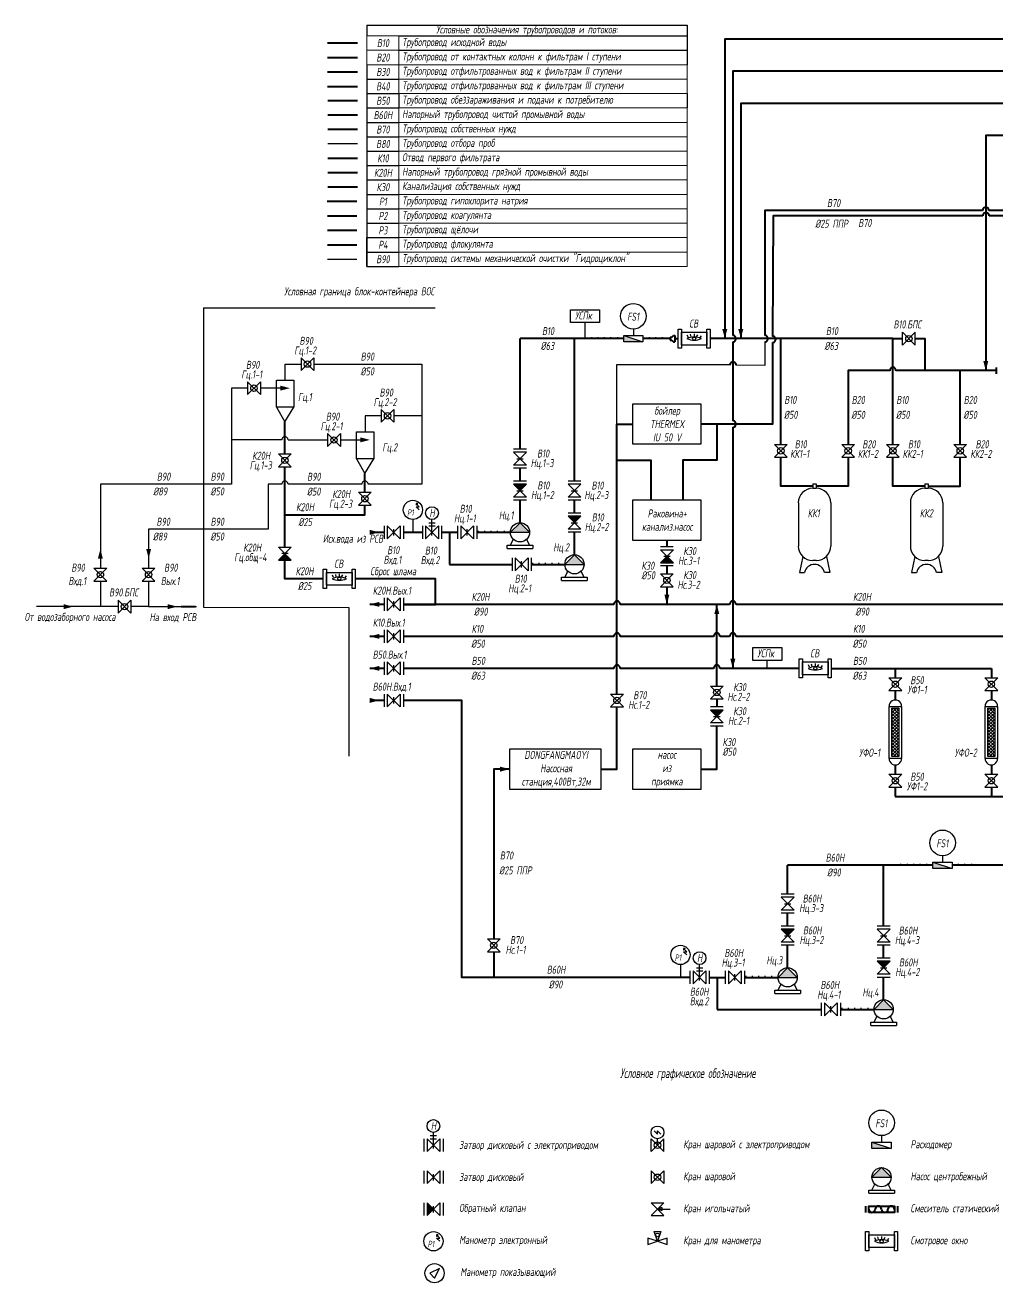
# Model space of a CAD drawing. Header units: millimetres. Extents: x 214650 to 275493, y -897 to 38388.
# Drawn here: x 214650 to 245036, y -897 to 38388 of the extents above; entities that cross this region are included whole.
import ezdxf

# ---------------------------------------------------------------- set-up
doc = ezdxf.new("R2010")
doc.units = ezdxf.units.MM
for name, color, linetype in [('1', 7, 'Continuous'), ('2', 7, 'Continuous'), ('В80', 1, 'Continuous')]:
    doc.layers.add(name, color=color, linetype=linetype)
for name, color, linetype, lineweight in [('В10', 66, 'Continuous', 40), ('В30', 136, 'Continuous', 40), ('В40', 142, 'Continuous', 40), ('В50', 180, 'Continuous', 40), ('В60Н', 140, 'Continuous', 40), ('В70', 120, 'Continuous', 40), ('К20Н', 33, 'Continuous', 40), ('К30', 54, 'Continuous', 40)]:
    doc.layers.add(name, color=color, linetype=linetype, lineweight=lineweight)
for name, color, linetype, lineweight, true_color in [('В20', 7, 'Continuous', 40, 0x0a7800), ('К10', 7, 'Continuous', 40, 0xffbe00), ('Р1', 7, 'Continuous', 40, 0x7800a0), ('Р2', 7, 'Continuous', 40, 0x961e1e), ('Р3', 7, 'Continuous', 40, 0xd2a0c8), ('Р4', 6, 'Continuous', 40, 0xff00ff)]:
    doc.layers.add(name, color=color, linetype=linetype, lineweight=lineweight, true_color=true_color)
doc.layers.add('В90', color=7, linetype='Continuous', true_color=0xdc8c00)
doc.layers.add('Надписи', color=7, linetype='Continuous', true_color=0x8c288c)
doc.styles.add('Eskd знаки', font='eskd.shx', dxfattribs={"width": 0.8, "oblique": 10})

# ---------------------------------------------------------------- blocks, each defined once
blk = doc.blocks.new('*T35')
at = {"color": 0, "linetype": 'ByBlock', "lineweight": -2, "transparency": 16777216}
for p, q in [((0, 0), (10000, 0)), ((0, 0), (0, -336)), ((10000, 0), (10000, -1236)), ((1000, -336), (10000, -336)), ((1000, -786), (10000, -786)), ((0, -1236), (0, -7536)), ((0, -1686), (1000, -1686)), ((0, -2136), (1000, -2136)), ((1000, -2136), (1000, -2586)), ((10000, -2136), (10000, -2586)), ((0, -2586), (1000, -2586)), ((0, -3036), (1000, -3036)), ((0, -3486), (1000, -3486)), ((0, -3936), (1000, -3936)), ((0, -4386), (1000, -4386)), ((0, -4836), (1000, -4836)), ((0, -5286), (1000, -5286)), ((0, -5736), (1000, -5736)), ((0, -6186), (1000, -6186)), ((0, -6636), (1000, -6636)), ((0, -7086), (1000, -7086)), ((0, -7536), (1000, -7536))]:
    blk.add_line(p, q, dxfattribs=at)
at = {"color": 7, "linetype": 'ByBlock', "lineweight": 15, "transparency": 16777216}
for p, q in [((0, -336), (1000, -336)), ((0, -336), (0, -1236)), ((1000, -336), (1000, -2136)), ((0, -786), (1000, -786)), ((0, -1236), (10000, -1236)), ((10000, -1236), (10000, -2136)), ((1000, -1686), (10000, -1686)), ((1000, -2136), (10000, -2136)), ((1000, -2586), (10000, -2586)), ((1000, -2586), (1000, -7536)), ((10000, -2586), (10000, -7536)), ((1000, -3036), (10000, -3036)), ((1000, -3486), (10000, -3486)), ((1000, -3936), (10000, -3936)), ((1000, -4386), (10000, -4386)), ((1000, -4836), (10000, -4836)), ((1000, -5286), (10000, -5286)), ((1000, -5736), (10000, -5736)), ((1000, -6186), (10000, -6186)), ((1000, -6636), (10000, -6636)), ((1000, -7086), (10000, -7086)), ((1000, -7536), (10000, -7536))]:
    blk.add_line(p, q, dxfattribs=at)
at = {"color": 0, "transparency": 16777216, "char_height": 250, "style": 'Eskd знаки'}
for s, insert, width, attachment_point in [('Условные обозначения трубопроводов и потоков:', (5000, -168), 9997.8, 5), ('В10', (500, -561), 910, 5), ('Трубопровод исходной воды', (1100, -561), 8800, 4), ('В20', (500, -1011), 910, 5), ('Трубопровод от контактных колонн к фильтрам I ступени', (1100, -1011), 8800, 4), ('В30', (500, -1461), 970, 5), ('Трубопровод отфильтрованных вод к фильтрам II ступени', (1100, -1461), 8800, 4), ('В40', (500, -1911), 970, 5), ('Трубопровод отфильтрованных вод к фильтрам III ступени', (1100, -1911), 8800, 4), ('В50', (500, -2361), 970, 5), ('Трубопровод обеззараживания и подачи к потребителю', (1100, -2361), 8800, 4), ('В60Н', (500, -2811), 970, 5), ('Напорный трубопровод чистой промывной воды', (1100, -2811), 8800, 4), ('В70', (500, -3261), 970, 5), ('Трубопровод собственных нужд', (1100, -3261), 8800, 4), ('В80', (500, -3711), 970, 5), ('Трубопровод отбора проб', (1100, -3711), 8800, 4), ('К10', (500, -4161), 970, 5), ('Отвод первого фильтрата', (1100, -4161), 8800, 4), ('К20Н', (500, -4611), 970, 5), ('Напорный трубопровод грязной промывной воды', (1100, -4611), 8800, 4), ('К30', (500, -5061), 970, 5), ('Канализация собственных нужд', (1100, -5061), 8800, 4), ('Р1', (500, -5511), 970, 5), ('Трубопровод гипохлорита натрия', (1100, -5511), 8800, 4), ('Р2', (500, -5961), 970, 5), ('Трубопровод коагулянта', (1100, -5961), 8800, 4), ('Р3', (500, -6411), 970, 5), ('Трубопровод щёлочи', (1100, -6411), 8800, 4), ('Р4', (500, -6861), 970, 5), ('Трубопровод флокулянта', (1100, -6861), 8800, 4), ('В90', (500, -7311), 970, 5), ('Трубопровод системы механической очистки "Гидроциклон"', (1100, -7311), 8800, 4)]:
    blk.add_mtext(s, dxfattribs=dict(at, insert=insert, width=width, attachment_point=attachment_point))

msp = doc.modelspace()

# ---------------------------------------------------------------- hatches: boundary and pattern name
h = msp.add_hatch(color=256)
h.dxf.hatch_style = 1
h.paths.add_polyline_path([(230309, 24046), (229909, 24046), (230109, 23846)])
h = msp.add_hatch(color=256)
h.dxf.hatch_style = 1
h.paths.add_polyline_path([(230408, 22546), (230109, 22846), (229810, 22546)])
h = msp.add_hatch(color=256)
h.dxf.hatch_style = 1
h.paths.add_polyline_path([(232009, 23046), (231609, 23046), (231809, 22846)])
h = msp.add_hatch(color=256)
h.dxf.hatch_style = 1
h.paths.add_polyline_path([(222564, 21680), (222964, 21680), (222764, 21880)])
h = msp.add_hatch(color=256)
h.dxf.hatch_style = 1
h.paths.add_polyline_path([(232108, 21546), (231809, 21846), (231510, 21546)])
h = msp.add_hatch(color=256)
h.dxf.hatch_style = 1
h.paths.add_polyline_path([(234502, 21596), (234902, 21596), (234702, 21796)])
h = msp.add_hatch(color=256)
h.dxf.hatch_style = 1
h.paths.add_polyline_path([(236457, 16996), (236057, 16996), (236257, 16796)])
h = msp.add_hatch(color=256)
h.dxf.hatch_style = 1
h.paths.add_polyline_path([(238669, 10146), (238269, 10146), (238469, 9946)])
h = msp.add_hatch(color=256)
h.dxf.hatch_style = 1
h.paths.add_polyline_path([(241669, 9146), (241269, 9146), (241469, 8946)])
h = msp.add_hatch(color=256)
h.dxf.hatch_style = 1
h.paths.add_polyline_path([(238768, 8646), (238469, 8946), (238170, 8646)])
h = msp.add_hatch(color=256)
h.dxf.hatch_style = 1
h.paths.add_polyline_path([(241768, 7646), (241469, 7946), (241170, 7646)])
h = msp.add_hatch(color=256)
h.dxf.hatch_style = 1
h.paths.add_polyline_path([(241703, 2402), (241404, 2702), (241104, 2402)])
h = msp.add_hatch(color=256)
h.dxf.hatch_style = 1
h.paths.add_polyline_path([(227204, 1602), (227204, 1202), (227404, 1402)])
at = {"layer": '1'}
h = msp.add_hatch(dxfattribs=at)
h.set_pattern_fill('ANSI37', color=256, scale=22.5, angle=-90, style=0)
h.set_pattern_definition([(315, (197820.47, 36846.265), (50.51394, 50.51394), []), (45, (197820.47, 36846.265), (-50.51394, 50.51394), [])])
h.paths.add_polyline_path([(241727, 15540), (241939, 15540), (241939, 17051), (241727, 17051)])
h = msp.add_hatch(dxfattribs=at)
h.set_pattern_fill('ANSI37', color=256, scale=22.5, angle=-90, style=0)
h.set_pattern_definition([(315, (200820.47, 36846.265), (50.51394, 50.51394), []), (45, (200820.47, 36846.265), (-50.51394, 50.51394), [])])
h.paths.add_polyline_path([(244727, 15540), (244939, 15540), (244939, 17051), (244727, 17051)])
at = {"layer": '2', "ltscale": 0.5}
for points in [[(233350, 28696), (233350, 28496), (233950, 28496)], [(243009, 12246), (243009, 12046), (243609, 12046)], [(241104, 3502), (241104, 3302), (241704, 3302)]]:
    msp.add_hatch(color=256, dxfattribs=at).paths.add_polyline_path(points)

# ---------------------------------------------------------------- linework, layer by layer
for p, q in [((242057, 28396), (242057, 28796)), ((242057, 28796), (242457, 28396)), ((242057, 28396), (242457, 28796)), ((242457, 28396), (242457, 28796)), ((232350, 28596), (232350, 28646)), ((232550, 28596), (232550, 28646)), ((232750, 28596), (232750, 28646)), ((232950, 28596), (232950, 28646)), ((233150, 28646), (233150, 28596)), ((234150, 28596), (234150, 28646)), ((234350, 28596), (234350, 28646)), ((234550, 28646), (234550, 28596)), ((223271, 28000), (223271, 27600)), ((223671, 27600), (223271, 28000)), ((223671, 28000), (223271, 27600)), ((223671, 28000), (223671, 27600)), ((221597, 27250), (221597, 26850)), ((221997, 26850), (221597, 27250)), ((221997, 27250), (221597, 26850)), ((221997, 27250), (221997, 26850)), ((225771, 26384), (225771, 25984)), ((226171, 25984), (225771, 26384)), ((226171, 26384), (225771, 25984)), ((226171, 26384), (226171, 25984)), ((224497, 25231), (224097, 25631)), ((224497, 25631), (224097, 25231)), ((224497, 25631), (224497, 25231)), ((230309, 25146), (229909, 25146)), ((238057, 25291), (238457, 25291)), ((238457, 25291), (238057, 24891)), ((238057, 25291), (238457, 24891)), ((240161, 25291), (240561, 25291)), ((240561, 25291), (240161, 24891)), ((240161, 25291), (240561, 24891)), ((241557, 25291), (241957, 25291)), ((241957, 25291), (241557, 24891)), ((241557, 25291), (241957, 24891)), ((243661, 25291), (244061, 25291)), ((244061, 25291), (243661, 24891)), ((243661, 25291), (244061, 24891)), ((222564, 24996), (222964, 24996)), ((222964, 24996), (222564, 24596)), ((222564, 24996), (222964, 24596)), ((230309, 25046), (229909, 25046)), ((229909, 25046), (230309, 24646)), ((230309, 25046), (229909, 24646)), ((230009, 24846), (230209, 24846)), ((238057, 24891), (238457, 24891)), ((240161, 24891), (240561, 24891)), ((241557, 24891), (241957, 24891)), ((243661, 24891), (244061, 24891)), ((222564, 24596), (222964, 24596)), ((230309, 24646), (229909, 24646)), ((230309, 24546), (229909, 24546)), ((230309, 24146), (229909, 24146)), ((230309, 24046), (229909, 24046)), ((229909, 24046), (230309, 23646)), ((230309, 24046), (229909, 23646)), ((232009, 24146), (231609, 24146)), ((232009, 24046), (231609, 24046)), ((231609, 24046), (232009, 23646)), ((232009, 24046), (231609, 23646)), ((225464, 23796), (225064, 23396)), ((225064, 23796), (225464, 23396)), ((230309, 23646), (229909, 23646)), ((230009, 23846), (230209, 23846)), ((232009, 23646), (231609, 23646)), ((231709, 23846), (231909, 23846)), ((225064, 23396), (225464, 23396)), ((226962, 23346), (226862, 23446)), ((226962, 23246), (226862, 23346)), ((226862, 23346), (226962, 23346)), ((230309, 23546), (229909, 23546)), ((232009, 23546), (231609, 23546)), ((226762, 22946), (226762, 22546)), ((227259, 22846), (227459, 22846)), ((227359, 22446), (227359, 22946)), ((232009, 23146), (231609, 23146)), ((232009, 23046), (231609, 23046)), ((231609, 23046), (232009, 22646)), ((232009, 23046), (231609, 22646)), ((231709, 22846), (231909, 22846)), ((225864, 22746), (225864, 22346)), ((225964, 22746), (225964, 22346)), ((225964, 22346), (226364, 22746)), ((225964, 22746), (226364, 22346)), ((226164, 22446), (226164, 22646)), ((226364, 22746), (226364, 22346)), ((226464, 22746), (226464, 22346)), ((227059, 22746), (227059, 22346)), ((227159, 22746), (227159, 22346)), ((227159, 22346), (227559, 22746)), ((227159, 22746), (227559, 22346)), ((227259, 22746), (227459, 22746)), ((227559, 22746), (227559, 22346)), ((227659, 22746), (227659, 22346)), ((228159, 22746), (228159, 22346)), ((228259, 22746), (228259, 22346)), ((228259, 22346), (228659, 22746)), ((228259, 22746), (228659, 22346)), ((228459, 22446), (228459, 22646)), ((228659, 22746), (228659, 22346)), ((228759, 22746), (228759, 22346)), ((228809, 22546), (228809, 22596)), ((229009, 22546), (229009, 22596)), ((229209, 22546), (229209, 22596)), ((229409, 22546), (229409, 22596)), ((229609, 22596), (229609, 22546)), ((229809, 22546), (230409, 22546)), ((232009, 22646), (231609, 22646)), ((232009, 22546), (231609, 22546)), ((222564, 22080), (222964, 22080)), ((222964, 21680), (222564, 22080)), ((222564, 21680), (222964, 22080)), ((229709, 22046), (229709, 22146)), ((229709, 22146), (230509, 22146)), ((229709, 22046), (230509, 22046)), ((229809, 22146), (229909, 22346)), ((230409, 22146), (230309, 22346)), ((230509, 22146), (230509, 22046)), ((234897, 22096), (234497, 22096)), ((222564, 21680), (222964, 21680)), ((222864, 21880), (222664, 21880)), ((229860, 21746), (229860, 21346)), ((229960, 21746), (229960, 21346)), ((229960, 21346), (230360, 21746)), ((229960, 21746), (230360, 21346)), ((230160, 21446), (230160, 21646)), ((230360, 21746), (230360, 21346)), ((230460, 21746), (230460, 21346)), ((234502, 21996), (234902, 21996)), ((234902, 21596), (234502, 21996)), ((234502, 21596), (234902, 21996)), ((234802, 21796), (234602, 21796)), ((216800, 21425), (217200, 21425)), ((217200, 21425), (216800, 21025)), ((216800, 21425), (217200, 21025)), ((218306, 21425), (218706, 21425)), ((218706, 21425), (218306, 21025)), ((218306, 21425), (218706, 21025)), ((230510, 21546), (230510, 21596)), ((230710, 21546), (230710, 21596)), ((230910, 21546), (230910, 21596)), ((231110, 21546), (231110, 21596)), ((231310, 21596), (231310, 21546)), ((231509, 21546), (232109, 21546)), ((231509, 21146), (231609, 21346)), ((232109, 21146), (232009, 21346)), ((234897, 21496), (234497, 21496)), ((234497, 21246), (234897, 21246)), ((234897, 21246), (234497, 20846)), ((234497, 21246), (234897, 20846)), ((234502, 21596), (234902, 21596)), ((216800, 21025), (217200, 21025)), ((218306, 21025), (218706, 21025)), ((231409, 21046), (231409, 21146)), ((231409, 21146), (232209, 21146)), ((231409, 21046), (232209, 21046)), ((232209, 21146), (232209, 21046)), ((234497, 20846), (234897, 20846)), ((225864, 20496), (225864, 20096)), ((225964, 20496), (225964, 20096)), ((225964, 20096), (226364, 20496)), ((225964, 20496), (226364, 20096)), ((226364, 20496), (226364, 20096)), ((226464, 20496), (226464, 20096)), ((217553, 20425), (217553, 20025)), ((217953, 20025), (217553, 20425)), ((217953, 20425), (217553, 20025)), ((217953, 20425), (217953, 20025)), ((226164, 20196), (226164, 20396)), ((225864, 19496), (225864, 19096)), ((225964, 19496), (225964, 19096)), ((225964, 19096), (226364, 19496)), ((225964, 19496), (226364, 19096)), ((226164, 19196), (226164, 19396)), ((226364, 19496), (226364, 19096)), ((226464, 19496), (226464, 19096)), ((225864, 18496), (225864, 18096)), ((225964, 18496), (225964, 18096)), ((225964, 18096), (226364, 18496)), ((225964, 18496), (226364, 18096)), ((226364, 18496), (226364, 18096)), ((226464, 18496), (226464, 18096)), ((226164, 18196), (226164, 18396)), ((236057, 17746), (236457, 17746)), ((236457, 17746), (236057, 17346)), ((236057, 17746), (236457, 17346)), ((241633, 18002), (242033, 18002)), ((242033, 18002), (241633, 17602)), ((241633, 18002), (242033, 17602)), ((244633, 18002), (245033, 18002)), ((245033, 18002), (244633, 17602)), ((244633, 18002), (245033, 17602)), ((225864, 17496), (225864, 17096)), ((225964, 17496), (225964, 17096)), ((225964, 17096), (226364, 17496)), ((225964, 17496), (226364, 17096)), ((226164, 17196), (226164, 17396)), ((226364, 17496), (226364, 17096)), ((226464, 17496), (226464, 17096)), ((232937, 17496), (233337, 17496)), ((233337, 17496), (232937, 17096)), ((232937, 17496), (233337, 17096)), ((236057, 17346), (236457, 17346)), ((241633, 17602), (242033, 17602)), ((244633, 17602), (245033, 17602)), ((232937, 17096), (233337, 17096)), ((236457, 17096), (236057, 17096)), ((236457, 16996), (236057, 16996)), ((236057, 16996), (236457, 16596)), ((236457, 16996), (236057, 16596)), ((236457, 16596), (236057, 16596)), ((236157, 16796), (236357, 16796)), ((236457, 16496), (236057, 16496)), ((241633, 14987), (242033, 14987)), ((242033, 14987), (241633, 14587)), ((241633, 14987), (242033, 14587)), ((244633, 14987), (245033, 14987)), ((245033, 14987), (244633, 14587)), ((244633, 14987), (245033, 14587)), ((241633, 14587), (242033, 14587)), ((244633, 14587), (245033, 14587)), ((242009, 12146), (242009, 12196)), ((242209, 12146), (242209, 12196)), ((242409, 12146), (242409, 12196)), ((242609, 12146), (242609, 12196)), ((242809, 12196), (242809, 12146)), ((243809, 12146), (243809, 12196)), ((244009, 12146), (244009, 12196)), ((244209, 12196), (244209, 12146)), ((238669, 11246), (238269, 11246)), ((238669, 11146), (238269, 11146)), ((238269, 11146), (238669, 10746)), ((238669, 11146), (238269, 10746)), ((238669, 10746), (238269, 10746)), ((238669, 10646), (238269, 10646)), ((238369, 10946), (238569, 10946)), ((238669, 10246), (238269, 10246)), ((241669, 10246), (241269, 10246)), ((229088, 9846), (229488, 9846)), ((229488, 9846), (229088, 9446)), ((229088, 9846), (229488, 9446)), ((238669, 10146), (238269, 10146)), ((238269, 10146), (238669, 9746)), ((238669, 10146), (238269, 9746)), ((238369, 9946), (238569, 9946)), ((241669, 10146), (241269, 10146)), ((241269, 10146), (241669, 9746)), ((241669, 10146), (241269, 9746)), ((241369, 9946), (241569, 9946)), ((229088, 9446), (229488, 9446)), ((235321, 9446), (235221, 9546)), ((235321, 9346), (235221, 9446)), ((235221, 9446), (235321, 9446)), ((238669, 9746), (238269, 9746)), ((238669, 9646), (238269, 9646)), ((241669, 9746), (241269, 9746)), ((241669, 9646), (241269, 9646)), ((235121, 9046), (235121, 8646)), ((235719, 8546), (235719, 9046)), ((241669, 9246), (241269, 9246)), ((241669, 9146), (241269, 9146)), ((241269, 9146), (241669, 8746)), ((241669, 9146), (241269, 8746)), ((235419, 8846), (235419, 8446)), ((235519, 8846), (235519, 8446)), ((235519, 8446), (235919, 8846)), ((235519, 8846), (235919, 8446)), ((235619, 8946), (235819, 8946)), ((235619, 8846), (235819, 8846)), ((235919, 8846), (235919, 8446)), ((236019, 8846), (236019, 8446)), ((236519, 8846), (236519, 8446)), ((236619, 8846), (236619, 8446)), ((236619, 8446), (237019, 8846)), ((236619, 8846), (237019, 8446)), ((236819, 8546), (236819, 8746)), ((237019, 8846), (237019, 8446)), ((237119, 8846), (237119, 8446)), ((237169, 8646), (237169, 8696)), ((237369, 8646), (237369, 8696)), ((237569, 8646), (237569, 8696)), ((237769, 8646), (237769, 8696)), ((237969, 8696), (237969, 8646)), ((238169, 8646), (238769, 8646)), ((241669, 8746), (241269, 8746)), ((241669, 8646), (241269, 8646)), ((241369, 8946), (241569, 8946)), ((238169, 8246), (238269, 8446)), ((238769, 8246), (238669, 8446)), ((238069, 8146), (238069, 8246)), ((238069, 8246), (238869, 8246)), ((238069, 8146), (238869, 8146)), ((238869, 8246), (238869, 8146)), ((239520, 7846), (239520, 7446)), ((239620, 7846), (239620, 7446)), ((239620, 7446), (240020, 7846)), ((239620, 7846), (240020, 7446)), ((239820, 7546), (239820, 7746)), ((240020, 7846), (240020, 7446)), ((240120, 7846), (240120, 7446)), ((240170, 7646), (240170, 7696)), ((240370, 7646), (240370, 7696)), ((240570, 7646), (240570, 7696)), ((240770, 7646), (240770, 7696)), ((240970, 7696), (240970, 7646)), ((241169, 7646), (241769, 7646)), ((241069, 7146), (241069, 7246)), ((241069, 7246), (241869, 7246)), ((241069, 7146), (241869, 7146)), ((241169, 7246), (241269, 7446)), ((241769, 7246), (241669, 7446)), ((241869, 7246), (241869, 7146)), ((227104, 3602), (227104, 3202)), ((227204, 3602), (227204, 3202)), ((227204, 3202), (227604, 3602)), ((227204, 3602), (227604, 3202)), ((227304, 3702), (227504, 3702)), ((227304, 3602), (227504, 3602)), ((227404, 3302), (227404, 3802)), ((227604, 3602), (227604, 3202)), ((227704, 3602), (227704, 3202)), ((234204, 3202), (234204, 3602)), ((234204, 3602), (234604, 3202)), ((234204, 3202), (234604, 3602)), ((234304, 3852), (234404, 3752)), ((234404, 3752), (234404, 3852)), ((234404, 3852), (234504, 3752)), ((234404, 3402), (234404, 3602)), ((234604, 3202), (234604, 3602)), ((227104, 2602), (227104, 2202)), ((227204, 2602), (227204, 2202)), ((227204, 2202), (227604, 2602)), ((227204, 2602), (227604, 2202)), ((227404, 2302), (227404, 2502)), ((227604, 2602), (227604, 2202)), ((227704, 2602), (227704, 2202)), ((234204, 2602), (234204, 2202)), ((234604, 2202), (234204, 2602)), ((234604, 2602), (234204, 2202)), ((234604, 2602), (234604, 2202)), ((241104, 2402), (241704, 2402)), ((241004, 1902), (241004, 2002)), ((241004, 2002), (241804, 2002)), ((241104, 2002), (241204, 2202)), ((241704, 2002), (241604, 2202)), ((241804, 2002), (241804, 1902)), ((227104, 1602), (227104, 1202)), ((227204, 1602), (227204, 1202)), ((227204, 1202), (227604, 1602)), ((227204, 1602), (227604, 1202)), ((227604, 1602), (227604, 1202)), ((227704, 1602), (227704, 1202)), ((234204, 1602), (234604, 1602)), ((234604, 1602), (234204, 1202)), ((234204, 1602), (234604, 1202)), ((241004, 1902), (241804, 1902)), ((227404, 1302), (227404, 1502)), ((234204, 1202), (234604, 1202)), ((234544, 1452), (234404, 1402)), ((234404, 1402), (234544, 1362)), ((234404, 1402), (234795, 1402)), ((234544, 1452), (234544, 1362)), ((227604, 502), (227504, 602)), ((227604, 402), (227504, 502)), ((227504, 502), (227604, 502)), ((234104, 502), (234104, 302)), ((234404, 402), (234104, 502)), ((234104, 302), (234404, 402)), ((234404, 402), (234304, 702)), ((234304, 702), (234504, 702)), ((234504, 702), (234404, 402)), ((234704, 502), (234404, 402)), ((234404, 402), (234704, 302)), ((234704, 302), (234704, 502)), ((227590, -447), (227290, -597)), ((227290, -597), (227440, -747)), ((227440, -747), (227590, -447)), ((227440, -747), (227590, -447))]:
    msp.add_line(p, q)
at = {"ltscale": 10}
for p, q in [((230109, 22846), (229810, 22546)), ((230109, 22846), (230408, 22546)), ((231809, 21846), (231510, 21546)), ((231809, 21846), (232108, 21546)), ((238469, 8946), (238170, 8646)), ((238469, 8946), (238768, 8646)), ((241469, 7946), (241170, 7646)), ((241469, 7946), (241768, 7646)), ((241404, 2702), (241104, 2402)), ((241404, 2702), (241703, 2402))]:
    msp.add_line(p, q, dxfattribs=at)
for points in [[(225327, 31302), (225327, 31752)], [(225327, 30852), (225327, 31302)], [(232140, 28596), (232140, 29096)], [(237833, 18296), (237833, 18546)]]:
    msp.add_lwpolyline(points)
for points in [[(232590, 29096), (231690, 29096), (231690, 29496), (232590, 29496)], [(233638, 26559), (235757, 26559), (235757, 25296), (233638, 25296)], [(233638, 23559), (235757, 23559), (235757, 22296), (233638, 22296)], [(238283, 18546), (237383, 18546), (237383, 18946), (238283, 18946)], [(229788, 15781), (232638, 15781), (232638, 14518), (229788, 14518)], [(233638, 15781), (235757, 15781), (235757, 14518), (233638, 14518)]]:
    msp.add_lwpolyline(points, close=True)
for centre, radius in [((242257, 28596), 100), ((223471, 27800), 100), ((221797, 27050), 100), ((225971, 26184), 100), ((224297, 25431), 100), ((238257, 25091), 100), ((240361, 25091), 100), ((241757, 25091), 100), ((243861, 25091), 100), ((222764, 24796), 100), ((225264, 23596), 100), ((226762, 23246), 300), ((227359, 23146), 200), ((230109, 22546), 300), ((231809, 21546), 300), ((217000, 21225), 100), ((218506, 21225), 100), ((234697, 21046), 100), ((217753, 20225), 100), ((241833, 17802), 100), ((244833, 17802), 100), ((233137, 17296), 100), ((236257, 17546), 100), ((241833, 14787), 100), ((244833, 14787), 100), ((229288, 9646), 100), ((235121, 9346), 300), ((235719, 9246), 200), ((238469, 8646), 300), ((241469, 7646), 300), ((227404, 4002), 200), ((234404, 3802), 200), ((234404, 3402), 100), ((234404, 2402), 100), ((241404, 2402), 300), ((227404, 402), 300), ((234404, 602), 56.9), ((227440, -597), 300)]:
    msp.add_circle(centre, radius)
at = {"layer": '1'}
for p, q in [((235370, 28633), (235335, 28704)), ((235457, 28653), (235437, 28731)), ((235550, 28746), (235550, 28646)), ((235623, 28651), (235661, 28720)), ((235731, 28622), (235779, 28689)), ((239257, 24061), (239361, 24061)), ((239257, 24061), (239257, 23922)), ((239361, 24061), (239361, 23922)), ((242757, 24061), (242861, 24061)), ((242757, 24061), (242757, 23922)), ((242861, 24061), (242861, 23922)), ((239257, 23922), (239361, 23922)), ((242757, 23922), (242861, 23922)), ((226862, 23446), (226912, 23446)), ((226912, 23446), (226862, 23446)), ((226862, 23446), (226862, 23396)), ((226862, 23396), (226912, 23446)), ((238804, 23469), (238804, 22118)), ((239815, 23469), (239815, 22118)), ((242304, 23469), (242304, 22118)), ((243315, 23469), (243315, 22118)), ((239361, 21665), (239257, 21665)), ((242861, 21665), (242757, 21665)), ((224370, 21153), (224350, 21231)), ((224463, 21247), (224463, 21147)), ((224537, 21152), (224575, 21220)), ((224284, 21133), (224248, 21204)), ((224644, 21122), (224692, 21189)), ((239154, 18333), (239118, 18404)), ((239240, 18353), (239220, 18430)), ((239333, 18446), (239333, 18346)), ((239407, 18351), (239445, 18420)), ((239514, 18322), (239562, 18389)), ((235221, 9546), (235271, 9546)), ((235271, 9546), (235221, 9546)), ((235221, 9546), (235221, 9496)), ((235221, 9496), (235271, 9546)), ((227504, 602), (227554, 602)), ((227554, 602), (227504, 602)), ((227504, 602), (227504, 552)), ((227504, 552), (227554, 602)), ((241224, 439), (241189, 510)), ((241311, 459), (241291, 537)), ((241404, 552), (241404, 452)), ((241477, 457), (241515, 526)), ((241584, 428), (241633, 495))]:
    msp.add_line(p, q, dxfattribs=at)
at = {"layer": '1', "ltscale": 0.166667}
for p, q in [((238939, 21795), (238835, 21296)), ((239679, 21795), (239784, 21296)), ((242439, 21795), (242335, 21296)), ((243179, 21795), (243284, 21296)), ((238835, 21296), (239000, 21296)), ((239784, 21296), (239618, 21296)), ((242335, 21296), (242500, 21296)), ((243284, 21296), (243118, 21296))]:
    msp.add_line(p, q, dxfattribs=at)
at = {"layer": '1'}
for points in [[(235050, 28896), (235150, 28896), (235150, 28296), (235050, 28296)], [(235150, 28796), (235950, 28796), (235950, 28396), (235150, 28396)], [(235950, 28896), (236050, 28896), (236050, 28296), (235950, 28296)], [(223963, 21396), (224063, 21396), (224063, 20796), (223963, 20796)], [(224063, 21296), (224863, 21296), (224863, 20896), (224063, 20896)], [(224863, 21396), (224963, 21396), (224963, 20796), (224863, 20796)], [(238833, 18596), (238933, 18596), (238933, 17996), (238833, 17996)], [(238933, 18496), (239733, 18496), (239733, 18096), (238933, 18096)], [(239733, 18596), (239833, 18596), (239833, 17996), (239733, 17996)], [(242027, 17106), (242027, 15484), (241639, 15484), (241639, 17106)], [(241939, 17051), (241939, 15540), (241727, 15540), (241727, 17051)], [(245027, 17106), (245027, 15484), (244639, 15484), (244639, 17106)], [(244939, 17051), (244939, 15540), (244727, 15540), (244727, 17051)], [(240904, 702), (241004, 702), (241004, 102), (240904, 102)], [(241004, 602), (241804, 602), (241804, 202), (241004, 202)], [(241804, 702), (241904, 702), (241904, 102), (241804, 102)]]:
    msp.add_lwpolyline(points, close=True, dxfattribs=at)
for centre in [(235550, 28596), (224463, 21097), (239333, 18296), (241404, 402)]:
    msp.add_circle(centre, 50, dxfattribs=at)
for centre, radius, start, end in [((235550, 28120), 527, 64.7203, 115.2797), ((235550, 29078), 531, 244.9424, 295.0576), ((239257, 23469), 454, 90, 180), ((239361, 23469), 454, 0, 90), ((242757, 23469), 454, 90, 180), ((242861, 23469), 454, 0, 90), ((239257, 22118), 454, 180, 270), ((239361, 22118), 454, 270, 0), ((242757, 22118), 454, 180, 270), ((242861, 22118), 454, 270, 0), ((224463, 20620), 527, 64.7203, 115.2797), ((224463, 21578), 531, 244.9424, 295.0576), ((239333, 17820), 527, 64.7203, 115.2797), ((239333, 18777), 531, 244.9424, 295.0576), ((241833, 17114), 194, 357.6713, 182.3287), ((244833, 17114), 194, 357.6713, 182.3287), ((241833, 15475), 194, 177.5077, 2.4923), ((244833, 15475), 194, 177.5077, 2.4923), ((241404, -74), 527, 64.7203, 115.2797), ((241404, 884), 531, 244.9424, 295.0576)]:
    msp.add_arc(centre, radius, start, end, dxfattribs=at)
at = {"layer": '1', "ltscale": 0.166667}
for centre in [(239309, 21229), (242809, 21229)]:
    msp.add_arc(centre, 316, 12.3418, 167.6582, dxfattribs=at)
at = {"layer": '2', "ltscale": 0.5}
for p, q in [((233350, 28696), (233950, 28496)), ((233650, 28904), (233650, 28696)), ((243009, 12246), (243609, 12046)), ((243309, 12454), (243309, 12246)), ((241404, 3710), (241404, 3502)), ((241104, 3502), (241704, 3302))]:
    msp.add_line(p, q, dxfattribs=at)
for points in [[(233350, 28696), (233950, 28696), (233950, 28496), (233350, 28496)], [(243009, 12246), (243609, 12246), (243609, 12046), (243009, 12046)], [(241104, 3502), (241704, 3502), (241704, 3302), (241104, 3302)]]:
    msp.add_lwpolyline(points, close=True, dxfattribs=at)
for centre in [(233650, 29296), (243309, 12846), (241404, 4102)]:
    msp.add_circle(centre, 400, dxfattribs=at)
at = {"layer": 'В10'}
for p, q in [((225027, 37827), (224098, 37827)), ((234850, 28646), (234900, 28696)), ((234900, 28696), (234950, 28696)), ((234950, 28696), (234950, 28496)), ((231809, 28596), (230109, 28596)), ((230109, 25146), (230109, 28596)), ((231809, 24146), (231809, 28596)), ((233350, 28596), (231809, 28596)), ((234800, 28596), (233950, 28596)), ((234800, 28646), (234800, 28546)), ((234800, 28646), (234850, 28646)), ((234800, 28546), (234850, 28546)), ((234850, 28546), (234900, 28496)), ((234900, 28496), (234950, 28496)), ((234950, 28596), (235050, 28596)), ((230109, 24146), (230109, 24546)), ((230109, 22846), (230109, 23546)), ((231809, 23146), (231809, 23546)), ((225414, 22546), (225864, 22546)), ((226464, 22546), (227059, 22546)), ((227659, 22546), (228159, 22546)), ((227909, 22546), (227909, 21546)), ((228759, 22546), (229810, 22546)), ((231809, 21846), (231809, 22546)), ((227909, 21546), (229860, 21546)), ((230460, 21546), (231509, 21546))]:
    msp.add_line(p, q, dxfattribs=at)
at = {"layer": 'В10', "color": 30, "true_color": 0xf26722}
msp.add_line((219521, 20225), (219971, 20225), dxfattribs=at)
at = {"layer": 'В10'}
for points in [[(241757, 25291), (241757, 28596), (236050, 28596)], [(238257, 25291), (238257, 28596)], [(241757, 28596), (242057, 28596)], [(242457, 28596), (242757, 28596), (242757, 27596)], [(239257, 23991), (238257, 23991), (238257, 24891)], [(242757, 23991), (241757, 23991), (241757, 24891)]]:
    msp.add_lwpolyline(points, dxfattribs=at)
msp.add_lwpolyline([(225414, 22546, 154, 0, 0), (225714, 22546, 0, 0, 0)], format="xyseb", dxfattribs=at)
at = {"layer": 'В20', "ltscale": 0.3}
msp.add_line((224098, 37377), (225027, 37377), dxfattribs=at)
at = {"layer": 'В20'}
msp.add_line((244985, 27696), (244985, 27496), dxfattribs=at)
at = {"layer": 'В20', "color": 7}
for p, q in [((240904, 1502), (240904, 1302)), ((241904, 1502), (241904, 1302))]:
    msp.add_line(p, q, dxfattribs=at)
at = {"layer": 'В20'}
for points in [[(241657, 27596), (240361, 27596), (240361, 25291)], [(244985, 27596), (241857, 27596)], [(243861, 25291), (243861, 27596)], [(240361, 24891), (240361, 23991), (239361, 23991)], [(242861, 23991), (243861, 23991), (243861, 24891)]]:
    msp.add_lwpolyline(points, dxfattribs=at)
at = {"layer": 'В20', "color": 7}
msp.add_lwpolyline([(241004, 1302), (241004, 1502), (241804, 1502), (241804, 1302)], close=True, dxfattribs=at)
at = {"layer": 'В20'}
msp.add_arc((241757, 27596), 100, 359.7459, 180.2541, dxfattribs=at)
at = {"layer": 'В20', "color": 7}
for centre, start, end in [((241104, 1402), 180, 0), ((241304, 1402), 0, 180), ((241504, 1402), 180, 0), ((241704, 1402), 0, 180)]:
    msp.add_arc(centre, 100, start, end, dxfattribs=at)
at = {"layer": 'В30', "ltscale": 0.3}
msp.add_line((224098, 36927), (225027, 36927), dxfattribs=at)
at = {"layer": 'В40', "ltscale": 0.3}
msp.add_line((224098, 36477), (225027, 36477), dxfattribs=at)
at = {"layer": 'В50'}
for p, q in [((225027, 36027), (224104, 36027)), ((239833, 18296), (244833, 18296)), ((241833, 15279), (241833, 14987)), ((244833, 15279), (244833, 14987)), ((241833, 14587), (241833, 14296)), ((244833, 14587), (244833, 14296)), ((241833, 14296), (246209, 14296))]:
    msp.add_line(p, q, dxfattribs=at)
msp.add_lwpolyline([(225714, 18296, 154, 0, 0), (225414, 18296, 0, 0, 0)], format="xyseb", dxfattribs=at)
for points in [[(225864, 18296), (225414, 18296)], [(233038, 18296), (226464, 18296)], [(236157, 18296), (233238, 18296)], [(238833, 18296), (236357, 18296)], [(241833, 18296), (241833, 18002)], [(244833, 18296), (244833, 18002)], [(241833, 17602), (241833, 17308)], [(244833, 17602), (244833, 17308)]]:
    msp.add_lwpolyline(points, dxfattribs=at)
for centre in [(233138, 18296), (236257, 18296)]:
    msp.add_arc(centre, 100, 359.7459, 180.2541, dxfattribs=at)
at = {"layer": 'В60Н'}
for p, q in [((225027, 35577), (224104, 35577)), ((241469, 12146), (238469, 12146)), ((238469, 11246), (238469, 12146)), ((241469, 10246), (241469, 12146)), ((243009, 12146), (241469, 12146)), ((246309, 12146), (243609, 12146)), ((238469, 10246), (238469, 10646)), ((238469, 8946), (238469, 9646)), ((241469, 9246), (241469, 9646)), ((236019, 8646), (236519, 8646)), ((236269, 8646), (236269, 7646)), ((237119, 8646), (238169, 8646)), ((241469, 7946), (241469, 8646)), ((236269, 7646), (239520, 7646)), ((240120, 7646), (241169, 7646))]:
    msp.add_line(p, q, dxfattribs=at)
msp.add_lwpolyline([(225414, 17296, 154, 0, 0), (225714, 17296, 0, 0, 0)], format="xyseb", dxfattribs=at)
for points in [[(225864, 17296), (225414, 17296)], [(235419, 8646), (228288, 8646), (228288, 17296), (226464, 17296)]]:
    msp.add_lwpolyline(points, dxfattribs=at)
at = {"layer": 'В70'}
msp.add_line((225027, 35127), (224104, 35127), dxfattribs=at)
for points in [[(244559, 32596), (237757, 32596), (237757, 28696)], [(249359, 32596), (244759, 32596)], [(233138, 17496), (233138, 25928), (233638, 25928)], [(233138, 24796), (234197, 24796), (234197, 23559)], [(232638, 15149), (233138, 15149), (233138, 17096)], [(229788, 15149), (229288, 15149), (229288, 9846)], [(229288, 9446), (229288, 8646)]]:
    msp.add_lwpolyline(points, dxfattribs=at)
at = {"layer": 'В70', "color": 240, "true_color": 0xed1f24}
for points in [[(244564, 32431), (238013, 32431), (237995, 28666)], [(249364, 32431), (244764, 32431)], [(237996, 28473), (237995, 25928), (235757, 25928)], [(236257, 25928), (236257, 24796), (235197, 24796), (235197, 23559)]]:
    msp.add_lwpolyline(points, dxfattribs=at)
at = {"layer": 'В70'}
msp.add_lwpolyline([(229488, 15149, 154, 0, 0), (229788, 15149, 0, 0, 0)], format="xyseb", dxfattribs=at)
for centre, start, end in [((244659, 32596), 359.7459, 180.2541), ((237757, 28596), 269.7459, 90.2541), ((236761, 27766), 359.1726, 179.6808)]:
    msp.add_arc(centre, 100, start, end, dxfattribs=at)
at = {"layer": 'В70', "color": 240, "true_color": 0xed1f24}
for centre, start, end in [((244664, 32431), 359.7459, 180.2541), ((237996, 28573), 269.7459, 90.2541)]:
    msp.add_arc(centre, 100, start, end, dxfattribs=at)
at = {"layer": 'В80'}
msp.add_line((225027, 34677), (224104, 34677), dxfattribs=at)
at = {"layer": 'В90'}
for p, q in [((224093, 31077), (225015, 31077)), ((222497, 26456), (222764, 25996)), ((222764, 25996), (223044, 26456)), ((224097, 25631), (224097, 25231)), ((222664, 25432), (221097, 25432)), ((222864, 25431), (224097, 25431)), ((224497, 25431), (225121, 25434)), ((224997, 24840), (225264, 24380)), ((225264, 24380), (225544, 24840)), ((225064, 23796), (225464, 23796)), ((217553, 20225), (217000, 20225)), ((218506, 20225), (217953, 20225))]:
    msp.add_line(p, q, dxfattribs=at)
for points in [[(222771, 27300), (222771, 27800), (223271, 27800)], [(223671, 27800), (227044, 27800), (227044, 26184), (226171, 26184)], [(221597, 27050), (221097, 27050), (221097, 24049), (217000, 24049), (217000, 21425)], [(222621, 27050), (222497, 27050), (221997, 27050)], [(225771, 26184), (225271, 26184), (225271, 25684)], [(227044, 26184), (227045, 24046), (225364, 24046)], [(222664, 24046), (222238, 24046), (222238, 22641), (218506, 22641), (218506, 21425)], [(225164, 24046), (222864, 24046)], [(217000, 21025), (217000, 20225)], [(218506, 21025), (218506, 20225)]]:
    msp.add_lwpolyline(points, dxfattribs=at)
for points in [[(222497, 27300), (223044, 27300), (223044, 26456), (222497, 26456)], [(224997, 25684), (225544, 25684), (225544, 24840), (224997, 24840)]]:
    msp.add_lwpolyline(points, close=True, dxfattribs=at)
for points in [[(222621, 27050, 154, 0, 0), (222921, 27050, 0, 0, 0)], [(225121, 25434, 154, 0, 0), (225421, 25434, 0, 0, 0)], [(217000, 21725, 154, 0, 0), (217000, 22025, 0, 0, 0)], [(218508, 22025, 154, 0, 0), (218508, 21725, 0, 0, 0)], [(215850, 20225, 154, 0, 0), (216150, 20225, 0, 0, 0)], [(219106, 20225, 154, 0, 0), (219406, 20225, 0, 0, 0)]]:
    msp.add_lwpolyline(points, format="xyseb", dxfattribs=at)
for centre in [(222764, 25432), (222764, 24046), (225264, 24046)]:
    msp.add_arc(centre, 100, 359.7459, 180.2541, dxfattribs=at)
at = {"layer": 'К10'}
msp.add_line((225027, 34227), (224104, 34227), dxfattribs=at)
msp.add_lwpolyline([(225714, 19296, 154, 0, 0), (225414, 19296, 0, 0, 0)], format="xyseb", dxfattribs=at)
for points in [[(225864, 19296), (225414, 19296)], [(233038, 19296), (226464, 19296)], [(236157, 19296), (233238, 19296)], [(236657, 19296), (236357, 19296)], [(246209, 19296), (236857, 19296)]]:
    msp.add_lwpolyline(points, dxfattribs=at)
for centre in [(233138, 19296), (236257, 19296), (236757, 19296)]:
    msp.add_arc(centre, 100, 359.7459, 180.2541, dxfattribs=at)
at = {"layer": 'К20Н'}
msp.add_line((225027, 33777), (224104, 33777), dxfattribs=at)
for points in [[(222764, 24996), (222764, 25996)], [(222764, 22080), (222764, 24596)], [(225264, 23796), (225264, 24380)], [(222764, 23096), (225264, 23096), (225264, 23396)], [(223963, 21096), (222764, 21096), (222764, 21680)], [(226464, 20296), (227464, 20296), (227464, 21096), (224963, 21096)], [(225864, 20296), (225414, 20296)], [(233038, 20296), (226464, 20296)], [(236657, 20296), (233238, 20296)], [(246209, 20296), (236857, 20296)]]:
    msp.add_lwpolyline(points, dxfattribs=at)
msp.add_lwpolyline([(225714, 20296, 154, 0, 0), (225414, 20296, 0, 0, 0)], format="xyseb", dxfattribs=at)
for centre in [(233138, 20296), (236757, 20296)]:
    msp.add_arc(centre, 100, 359.7459, 180.2541, dxfattribs=at)
at = {"layer": 'К30'}
msp.add_line((225027, 33327), (224104, 33327), dxfattribs=at)
for points in [[(234697, 22296), (234697, 22096)], [(234697, 21496), (234697, 21246)], [(234697, 20846), (234697, 20296)], [(236257, 17746), (236257, 20296)], [(236257, 17346), (236257, 17096)], [(235757, 15149), (236257, 15149), (236257, 16496)]]:
    msp.add_lwpolyline(points, dxfattribs=at)
for points in [[(234697, 20596, 154, 0, 0), (234697, 20296, 0, 0, 0)], [(236257, 19996, 154, 0, 0), (236257, 20296, 0, 0, 0)]]:
    msp.add_lwpolyline(points, format="xyseb", dxfattribs=at)
at = {"layer": 'Надписи', "color": 1}
for p, q in [((220219, 29559), (220219, 20210)), ((220219, 29559), (227461, 29559)), ((220219, 20210), (224765, 20195)), ((224765, 20195), (224765, 15556))]:
    msp.add_line(p, q, dxfattribs=at)
at = {"layer": 'Надписи', "color": 4}
for p, q in [((237757, 28496), (237757, 27756)), ((233138, 25928), (233138, 27786)), ((233138, 27786), (236653, 27786)), ((237757, 27756), (236861, 27765))]:
    msp.add_line(p, q, dxfattribs=at)
at = {"layer": 'Надписи'}
msp.add_line((217000, 20225), (215000, 20225), dxfattribs=at)
msp.add_lwpolyline([(218506, 20225), (220006, 20225)], dxfattribs=at)
at = {"layer": 'Р1'}
msp.add_line((225015, 32877), (224086, 32877), dxfattribs=at)
for points in [[(255709, 34946), (255709, 37946), (236507, 37946), (236507, 28596)], [(253909, 34946), (253409, 34946), (253409, 36946), (236757, 36946), (236757, 28696)], [(236757, 28496), (236757, 26028)], [(236757, 25828), (236757, 18296)]]:
    msp.add_lwpolyline(points, dxfattribs=at)
for points in [[(236507, 28896, 154, 0, 0), (236507, 28596, 0, 0, 0)], [(236757, 18596, 154, 0, 0), (236757, 18296, 0, 0, 0)]]:
    msp.add_lwpolyline(points, format="xyseb", dxfattribs=at)
for centre in [(236757, 28596), (236757, 25928)]:
    msp.add_arc(centre, 100, 269.7459, 90.2541, dxfattribs=at)
at = {"layer": 'Р2'}
msp.add_line((224093, 32427), (225015, 32427), dxfattribs=at)
msp.add_lwpolyline([(246159, 34946), (244659, 34946), (244659, 27596)], dxfattribs=at)
msp.add_lwpolyline([(244659, 27896, 154, 0, 0), (244659, 27596, 0, 0, 0)], format="xyseb", dxfattribs=at)
at = {"layer": 'Р3'}
msp.add_line((225015, 31977), (224093, 31977), dxfattribs=at)
msp.add_lwpolyline([(250909, 34946), (250409, 34946), (250409, 35946), (237007, 35946), (237007, 28596)], dxfattribs=at)
msp.add_lwpolyline([(237007, 28896, 154, 0, 0), (237007, 28596, 0, 0, 0)], format="xyseb", dxfattribs=at)
at = {"layer": 'Р4'}
msp.add_line((224093, 31527), (225015, 31527), dxfattribs=at)

# ---------------------------------------------------------------- block references
msp.add_blockref('*T35', (225327, 38388))

# ---------------------------------------------------------------- texts
at = {"layer": '1', "style": 'Eskd знаки'}
for s, width, gutter_width, heights, insert, char_height, attachment_point in [('УСПк', 2263.46, 22.5, [0], (231827, 29444), 250, 1), ('СВ', 2263.46, 22.5, [0], (235675, 29192), 250, 3), ('P1', 522.43, 22.5, [0], (226582, 23260), 200, 1), ('СВ', 2263.46, 22.5, [0], (224588, 21692), 250, 3), ('УСПк', 2263.46, 22.5, [0], (237521, 18894), 250, 1), ('СВ', 2263.46, 22.5, [0], (239458, 18892), 250, 3), ('P1', 522.43, 22.5, [0], (234942, 9360), 200, 1), (' {\\H1.2x;Условное графическое обозначение}', 7988.49, 11.2, [333], (233118, 5802), 250, 1), ('Затвор дисковый с электроприводом', 5424.02, 11.2, [0], (228207, 3537), 250, 1), ('Кран шаровой с электроприводом', 5424.02, 11.2, [0], (235207, 3558), 250, 1), ('Расходомер', 5424.02, 11.2, [0], (242307, 3558), 250, 1), ('Затвор дисковый', 5424.02, 11.2, [0], (228207, 2537), 250, 1), ('Кран шаровой', 5424.02, 11.2, [0], (235207, 2558), 250, 1), ('Насос центробежный', 5424.02, 11.2, [0], (242307, 2558), 250, 1), ('Обратный клапан', 5424.02, 11.2, [0], (228207, 1569), 250, 1), ('Кран игольчатый', 5424.02, 11.2, [0], (235207, 1558), 250, 1), ('Смеситель статический', 5424.02, 11.2, [0], (242307, 1558), 250, 1), ('P1', 522.43, 22.5, [0], (227224, 416), 200, 1), ('Манометр электронный', 5424.02, 11.2, [0], (228207, 569), 250, 1), ('Кран для манометра', 5424.02, 11.2, [0], (235207, 558), 250, 1), ('Смотровое окно', 5424.02, 11.2, [0], (242307, 558), 250, 1), ('Манометр показывающий', 5424.02, 11.2, [0], (228244, -431), 250, 1)]:
    msp.add_mtext_dynamic_manual_height_columns(s, width=width, gutter_width=gutter_width, heights=heights, dxfattribs=dict(at, insert=insert, char_height=char_height, attachment_point=attachment_point))
at = {"layer": '1', "ltscale": 15, "char_height": 250, "style": 'Eskd знаки'}
for s, insert, width, attachment_point in [('бойлер\\PTHERMEX \\PIU 50 V', (234707, 25928), 2572.66, 5), ('Нц.1', (229447, 23202), 850, 1), ('Раковина+\\Pканализ.насос', (234707, 22928), 2330.68, 5), ('КК1', (239096, 23266), 285.44, 1), ('КК2', (242596, 23266), 285.44, 1), ('Нц.2', (231147, 22202), 850, 1), ('DONGFANGMAOYI Насосная станция,400Вт,32м', (231238, 15143), 285.44, 5), ('УФО-1', (240699, 15789), 285.44, 1), ('УФО-2', (243687, 15789), 285.44, 1), ('насос\\Pиз приямка', (234697, 15149), 285.44, 5), ('Нц.3', (237806, 9302), 850, 1), ('Нц.4', (240806, 8302), 850, 1)]:
    msp.add_mtext(s, dxfattribs=dict(at, insert=insert, width=width, attachment_point=attachment_point))
at = {"layer": '2', "ltscale": 15, "char_height": 250, "width": 548.04, "attachment_point": 1, "style": 'Eskd знаки'}
for s, insert in [('FS1', (233457, 29406)), ('Н', (227279, 23271)), ('FS1', (243117, 12956)), ('Н', (235638, 9371)), ('Н', (227323, 4127)), ('FS1', (241211, 4212))]:
    msp.add_mtext(s, dxfattribs=dict(at, insert=insert))
at = {"layer": 'В90', "insert": (223853, 26285), "char_height": 250, "width": 850, "attachment_point": 1, "line_spacing_factor": 0.72, "style": 'Eskd знаки'}
msp.add_mtext('\\pi194.297;В90\\P\\pi25.18135;Гц.2-1', dxfattribs=at)
at = {"layer": 'Надписи', "ltscale": 15, "char_height": 250, "line_spacing_factor": 0.72, "style": 'Eskd знаки'}
for s, insert, width, attachment_point in [('\\pi194.297;В70', (239507, 32956), 850, 1), ('\\pi194.297;В70', (240482, 32331), 850, 1), ('Условная граница блок-контейнера ВОС', (222739, 30199), 3965.62, 1), ('\\pi194.297;В90\\P\\pi28.85483;Гц.1-2', (223027, 28653), 850, 1), ('\\pi194.297;В90\\P\\pi47.40357;Гц.1-1', (221354, 27903), 850, 1), ('Гц.1', (223172, 26899), 850, 1), ('\\pi194.297;В90\\P\\pi6.63261;Гц.2-2', (225527, 27037), 850, 1), ('Гц.2', (225807, 25326), 850, 1), ('\\pi216.51922;В10\\P\\pi69.62579;КК1-1', (238475, 25422), 850, 1), ('\\pi194.297;В20\\P\\pi51.07705;КК1-2', (240610, 25422), 850, 1), ('\\pi216.51922;В10\\P\\pi47.40357;КК2-1', (242013, 25422), 850, 1), ('\\pi194.297;В20\\P\\pi28.85483;КК2-2', (244147, 25422), 850, 1), ('\\pi102.95913;К20Н\\P\\pi25.18135;Гц.1-3', (221639, 25065), 850, 1), ('\\pi216.51922;В10\\P\\pi14.07024;Нц.1-3', (230427, 25133), 850, 1), ('\\pi216.51922;В10\\P\\pi17.74372;Нц.1-2', (230435, 24137), 850, 1), ('\\pi216.51922;В10\\P\\pi-8.15198;Нц.2-3', (232127, 24133), 850, 1), ('\\pi102.95913;К20Н\\P\\pi2.95913;Гц.2-3', (224139, 23865), 850, 1), ('\\pi216.51922;В10\\P\\pi36.29246;Нц.1-1', (228009, 23407), 850, 1), ('\\pi216.51922;В10\\P\\pi-4.4785;Нц.2-2', (232135, 23137), 850, 1), ('\\pt0,2000;Исх.вода из РСВ', (223950, 22473), 1662.59, 1), ('\\pi102.95913;К20Н\\P\\pi-179.89797;Гц.общ-4', (221359, 22195), 850, 1), ('\\pi216.51922;В10\\P\\pi102.95913;Вхд.1', (225744, 22114), 850, 1), ('\\pi216.51922;В10\\P\\pi84.41038;Вхд.2', (226922, 22102), 850, 1), ('\\pi194.297;К30\\P\\pi30.73691;Нс.3-1', (235016, 22084), 850, 1), ('К30^J%%C50', (233902, 21629), 850, 1), ('Сброс шлама', (225432, 21456), 2114.15, 1), ('\\pi216.51922;В10\\P\\pi14.07024;Нц.2-1', (229728, 21223), 850, 1), ('\\pi194.297;К30\\P\\pi12.18816;Нс.3-2', (235016, 21334), 850, 1), ('От водозаборного насоса', (214631, 20030), 3184.2, 1), ('На вход РСВ', (218535, 20022), 2114.15, 1), ('\\pi194.297;К30\\P\\pi12.18816;Нс.2-2', (236576, 17834), 850, 1), ('В50\\PУФ1-1', (242512, 17778), 850, 5), ('\\pi194.297;В70\\P\\pi34.41038;Нс.1-2', (233455, 17584), 850, 1), ('\\pi194.297;К30\\P\\pi30.73691;Нс.2-1', (236576, 17084), 850, 1), ('К30^J%%C50', (236435, 16120), 850, 1), ('В50\\PУФ1-2', (242512, 14764), 850, 5), ('\\pi194.297;В70', (229288, 12577), 850, 1), ('\\pi102.95913;В60Н\\P\\pi-8.15198;Нц.3-3', (238838, 11233), 850, 1), ('\\pi102.95913;В60Н\\P\\pi-4.4785;Нц.3-2', (238846, 10237), 850, 1), ('\\pi102.95913;В60Н\\P\\pi-19.26309;Нц.4-3', (241838, 10233), 850, 1), ('\\pi194.297;В70\\P\\pi52.95913;Нс.1-1', (229605, 9933), 850, 1), ('\\pi102.95913;В60Н\\P\\pi14.07024;Нц.3-1', (236393, 9532), 850, 1), ('\\pi102.95913;В60Н\\P\\pi-15.58962;Нц.4-2', (241846, 9237), 850, 1), ('В60Н^JВхд.2', (235707, 8029), 850, 5), ('\\pi102.95913;В60Н\\P\\pi2.95913;Нц.4-1', (239393, 8532), 850, 1)]:
    msp.add_mtext(s, dxfattribs=dict(at, insert=insert, width=width, attachment_point=attachment_point))
at = {"layer": 'Надписи', "ltscale": 15, "char_height": 250, "attachment_point": 1, "style": 'Eskd знаки'}
for s, insert, width in [('%%C25 ППР', (239332, 32312), 1146.48), ('В10.БПС', (241778, 29165), 850), ('В10', (230798, 28957), 850), ('В10', (239667, 28957), 850), ('%%C63', (230752, 28494), 850), ('%%C63', (239620, 28494), 850), ('В90', (225132, 28161), 850), ('%%C50', (225125, 27697), 850), ('В10', (238365, 26805), 850), ('В20', (240470, 26805), 850), ('В10', (241865, 26805), 850), ('В20', (243970, 26805), 850), ('%%C50', (238355, 26342), 850), ('%%C50', (240459, 26342), 850), ('%%C50', (241855, 26342), 850), ('%%C50', (243959, 26342), 850), ('В90', (218765, 24410), 850), ('В90', (220443, 24410), 850), ('В90', (223459, 24407), 850), ('%%C89', (218651, 23947), 850), ('%%C50', (220437, 23947), 850), ('%%C50', (223453, 23944), 850), ('К20Н', (223112, 23457), 850), ('В90', (218753, 23002), 850), ('В90', (220443, 23002), 850), ('%%C25', (223187, 22994), 850), ('%%C89', (218640, 22539), 850), ('%%C50', (220437, 22539), 850), ('\\pi194.297;В90\\P\\pi102.95913;Вхд.1', (215899, 21567), 850), ('\\pi194.297;В90\\P\\pi91.84802;Вых.1', (218797, 21567), 850), ('К20Н', (223098, 21457), 850), ('%%C25', (223172, 20994), 850), ('К20Н.Вых.1', (225508, 20851), 850), ('В90.БПС', (217273, 20794), 850), ('К20Н', (228596, 20657), 850), ('К20Н', (240512, 20657), 850), ('%%C90', (228671, 20194), 850), ('%%C90', (240587, 20194), 850), ('К10.Вых.1', (225508, 19851), 850), ('К10', (228596, 19657), 850), ('К10', (240512, 19657), 850), ('%%C50', (228585, 19194), 850), ('%%C50', (240501, 19194), 850), ('В50.Вых.1', (225508, 18851), 850), ('В50', (228596, 18657), 850), ('В50', (240512, 18657), 850), ('%%C63', (228585, 18194), 850), ('%%C63', (240501, 18194), 850), ('В60Н.Вхд.1', (225508, 17851), 850), ('В60Н', (239659, 12510), 850), ('%%C25 ППР', (229457, 12111), 850), ('%%C90', (239703, 12047), 850), ('В60Н', (230946, 9010), 850), ('%%C90', (231008, 8547), 850)]:
    msp.add_mtext(s, dxfattribs=dict(at, insert=insert, width=width))

doc.saveas('drawing.dxf')
